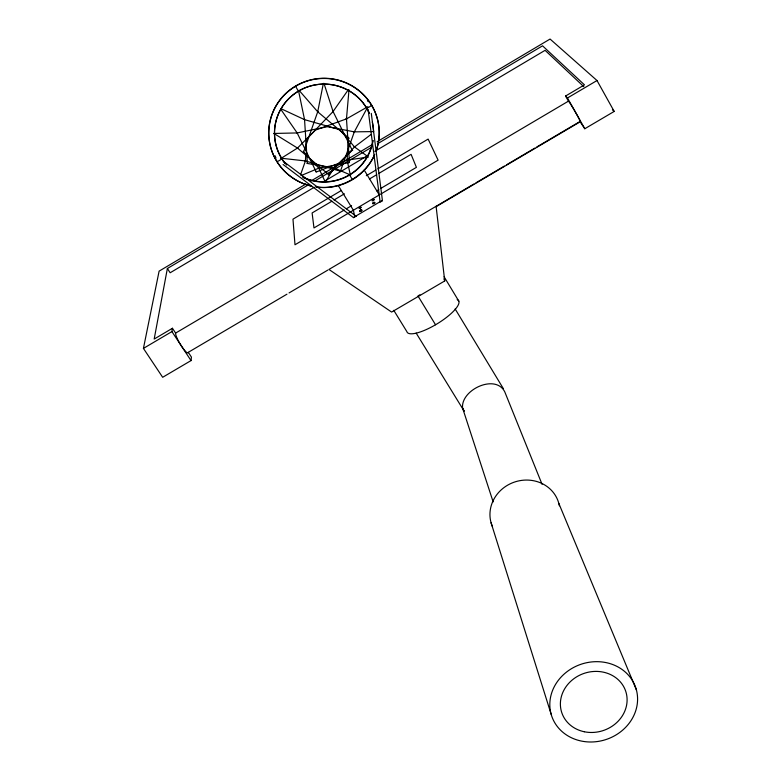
<?xml version="1.0" encoding="UTF-8"?>
<svg xmlns="http://www.w3.org/2000/svg" width="781" height="781" viewBox="0 0 781 781"><rect width="100%" height="100%" fill="white"/><g stroke="black" fill="none" stroke-linecap="round" stroke-linejoin="round"><path stroke-width="1.17" d="M317.994 111.8L317.486 111.976L317.896 111.683M368.456 157.01L347.086 160.105L316.022 172.084L316.295 171.39M325.365 182.217L318.785 168.169L303.253 151.26L303.868 151.231L317.711 111.8L323.354 83.411M305.742 154.882L305.42 160.935L300.529 174.895M305.996 150.04L306.582 139.155L333.077 111.527L348.414 89.571M349 89.786L346.471 118.888L349.478 162.555L318.785 168.169L301.251 175.51M305.849 184.033L159.109 271.144L143.431 348.404L162.663 377.291L191.023 360.588L191.433 357.112L188.28 352.329A11.803 2.187 59.1 0 1 181.485 346.11A11.803 2.187 59.1 0 1 175.618 333.087L172.445 328.264L154.179 339.052L167.368 268.508L308.846 184.541M191.023 360.588L171.918 331.583L172.445 328.264M371.297 113.391L382.436 200.668L380.142 202.211L368.124 109.672M374.441 202.562C371.834 203.294 375.934 203.402 373.523 202.816C372.049 203.138 375.505 201.849 373.689 202.728M372.957 199.38C373.582 200.141 373.543 198.325 372.898 200.17C377.272 197.935 369.589 202.923 373.123 199.926M373.201 203.245L374.45 202.513M372.898 200.17L372.801 199.477L372.234 199.946L372.947 199.946M373.142 199.682C371.61 201.644 375.28 199.389 372.762 199.643L372.215 199.995L372.722 199.868M360.881 210.763C359.114 212.247 363.116 209.738 360.607 210.87L361.144 209.913L359.68 211.651L362.169 210.187L361.173 210.421M360.861 210.372L359.924 210.685L360.812 210.597M361.349 210.304L360.676 210.06M360.656 210.636L360.129 210.929M359.943 207.629L359.231 207.629L359.797 207.16L359.25 207.707L359.895 207.863C356.849 210.157 363.643 206.477 360.451 207.424M359.914 207.297C360.929 206.897 360.07 208.176 359.895 207.863M283.308 161.286L356.116 216.22L353.744 217.44M367.88 106.675L346.471 118.888L315.348 130.144L297.493 148.058L281.287 158.24L305.42 160.935L340.428 171.244L354.31 131.862L367.314 107.729M339.833 129.705L304.551 119.649L281.131 108.744M325.394 182.051L334.014 167.856L352.26 150.294L333.077 111.527L323.959 83.352M275.146 155.819L276.005 158.162M371.024 134.488L354.515 146.945L328.371 175.071L328.342 174.3L297.493 148.058L273.887 133.463L297.161 132.936L327.512 126.678L354.31 131.862L373.699 131.579M354.174 217.05L380.767 201.303M360.51 210.157L360.109 210.987M311.092 180.919L371.883 144.827M377.125 141.722L550.068 39.05L597.006 80.531L614.198 111.429L584.793 128.738L579.941 121.543A12.018 0.674 59.8 0 0 576.144 113.382A12.018 0.674 59.8 0 0 568.451 101.149L565.561 96.034L584.471 84.856L542.551 45.825L378.014 143.479M315.133 180.801L371.727 147.219M314.274 187.264L170.141 272.774L167.368 268.508M322.631 182.305L368.583 155.038M374.851 151.329L545.079 50.326L583.827 86.691M341.17 190.613L292.973 219.158L294.993 244.775L379.293 194.938L364.219 170.073M366.309 175.715L375.739 170.131M377.838 168.891L428.125 139.096L438.121 160.154L380.318 194.323M331.905 201.225L312.107 212.949L313.972 227.935L344.284 210.011M333.985 199.995L344.411 193.825M369.413 179.015L376.706 174.7M378.785 173.46L411.089 154.335L416.41 167.349L380.874 188.367M346.373 208.771L351.606 205.686M376.686 190.847L378.775 189.607M143.431 348.404L171.918 331.583M565.561 96.034L567.465 97.976L597.006 80.531M175.618 333.087L568.451 101.149M188.28 352.329L286.949 294.183M289.048 292.943L327.883 270.06M473.901 184.023L328.938 269.445L391.613 312.068L444.721 280.965L436.101 206.301M476 182.793L504.341 166.089M506.449 164.85L534.79 148.146M536.889 146.906L579.941 121.543M436.179 206.623L580.254 121.738M372.918 199.604L373.455 199.262M373.64 199.565L372.801 199.477M373.718 202.552L374.265 202.201M360.627 210.294L361.173 209.943M373.523 202.816L373.054 202.972L373.874 203.031L373.767 202.328M374.255 202.689C377.428 201.781 370.575 205.979 373.601 202.416M381.421 200.922L382.436 200.668M355.121 216.464L356.048 216.161M367.431 100.847L368.515 101.764M274.561 133.59L274.072 133.59A11.94 2.138 -1 0 1 273.838 133.531M367.519 156.337L354.515 146.945L349.087 140.59M283.083 164.498L353.676 217.762M349.546 174.876L352.28 179.454M542.073 484.327L504.77 391.857C495.525 373.464 460.741 389.768 462.567 407.994L493.153 501.91M612.421 109.77L614.198 111.429M295.56 86.252L298.391 91.182A49.467 48.861 -2.8 0 0 286.656 165.035M350.113 174.612L350.288 174.944A11.871 0.742 59.4 0 0 350.571 175.266M299.045 90.332L317.711 111.8L349.117 138.247L348.551 138.413L347.086 160.105L350.347 174.934L334.014 167.856L306.826 163.385L307.333 162.975L304.551 119.649L298.508 90.606M339.774 129.695L347.535 138.774M280.75 109.233L297.161 132.936L316.159 171.732M393.77 310.34L406.842 331.564A30.176 8.464 -31.4 0 0 438.942 322.699A30.176 8.464 -31.4 0 0 457.158 299.621M416.175 333.096L464.197 411.226L462.567 407.994M338.212 185.487L353.383 210.255L354.554 215.576M435.534 324.769L417.962 295.95A30.332 7.986 -31.4 0 0 419.924 294.779M359.797 207.16L360.061 207.775M455.138 308.934L503.306 388.557M444.086 276.738L458.837 301.173M567.465 97.976L584.793 128.738M340.457 171.224L340.36 171.156M558.835 503.433L636.398 689.906A44.341 39.646 -18.8 0 1 581.142 741.013A44.341 39.646 -18.8 0 1 563.579 674.579A44.341 39.646 -18.8 0 1 636.398 689.906M443.95 278.885L444.721 280.965M298.362 90.947L298.43 91.152A49.584 48.978 -2.8 0 0 285.085 163.444M491.083 522.782L551.161 714.273M373.006 140.619A49.584 48.978 -2.8 0 1 303.37 177.638M369.393 113.274A49.584 48.978 -2.8 0 0 299.406 90.596A49.467 48.861 -2.8 0 1 369.257 113.186M372.352 122.1A49.584 48.978 -2.8 0 1 373.572 131.345M372.859 140.463A49.467 48.861 -2.8 0 1 302.335 176.906M310.897 185.985A55.207 54.533 -2.8 0 1 270.831 118.39A55.207 54.533 -2.8 0 1 340.575 80.951A55.207 54.533 -2.8 0 1 376.081 151.006A55.285 54.611 -2.8 0 0 340.575 80.746A55.285 54.611 -2.8 0 0 270.734 118.224A55.285 54.611 -2.8 0 0 310.848 185.927M374.773 154.335A55.207 54.533 -2.8 0 1 315.573 186.903M374.333 155.321A55.285 54.611 -2.8 0 1 372.176 159.539C362.374 176.115 344.304 186.737 325.091 187.46A55.285 54.611 -2.8 0 1 316.725 187.01M276.913 161.247A2.899 0.498 -31.7 0 0 276.835 161.442L276.923 161.54A2.899 0.498 -31.7 0 0 279.344 160.525A2.899 0.498 -31.7 0 0 281.726 158.68L281.804 158.484A2.899 0.498 -31.7 0 0 281.453 158.406M492.284 526.228A35.243 32.587 -19.1 0 1 515.616 481.701A35.243 32.587 -19.1 0 1 559.372 505.805M366.611 107.837A2.919 0.498 -31.1 0 0 366.572 108.012L366.699 108.09A2.919 0.498 -31.1 0 0 369.237 107.007A2.919 0.498 -31.1 0 0 371.531 105.21L371.571 105.035A2.919 0.498 -31.1 0 0 371.151 104.996M280.984 158.387A11.881 2.021 -31.6 0 0 281.385 158.309L281.775 158.055A11.949 2.04 -31.7 0 0 281.199 158.162M296.936 132.868L296.956 132.877M327.493 126.581L327.493 126.522M354.291 146.838L354.73 147.111L354.31 146.779M333.741 167.788L334.288 167.925L333.79 167.788M346.256 118.78L346.754 118.946L346.256 118.78M332.813 111.429L333.311 111.683L332.843 111.371M354.037 131.784L354.584 131.882L354.047 131.813M297.239 147.951L297.727 148.214L297.258 147.892M305.137 160.866L305.674 161.062L305.225 160.818M318.589 168.013L318.99 168.364L318.589 168.013M346.823 160.027L347.36 160.154L346.871 160.027M304.346 119.62L304.375 119.552M306.865 139.262L306.298 139.018L306.865 139.262M351.958 150.206L352.592 150.352L351.958 150.206M584.237 731.738A33.71 30.147 -18.8 0 0 626.186 692.825A33.71 30.147 -18.8 0 0 570.794 681.257A33.71 30.147 -18.8 0 0 584.237 731.738"/></g></svg>
